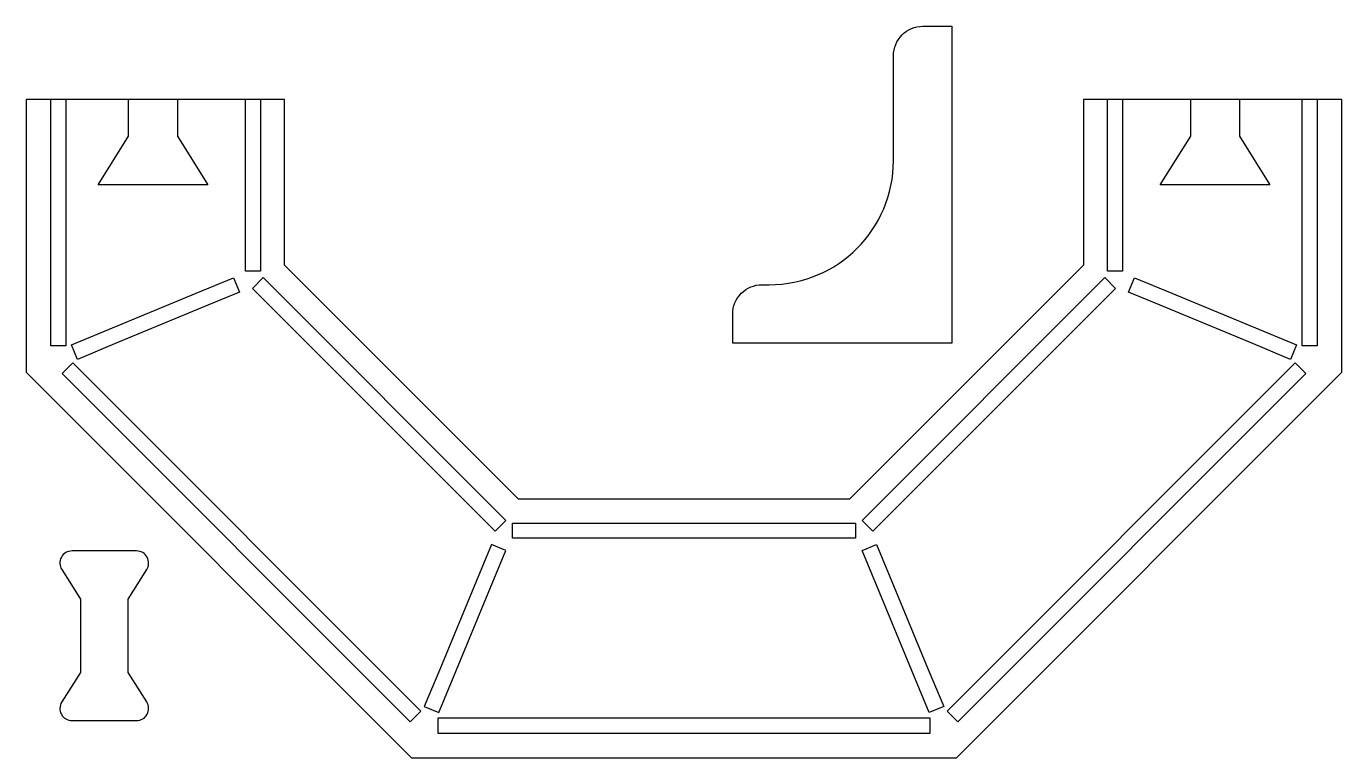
# Model space of a CAD drawing. Extents: x -270 to 270, y 350 to 650.
import ezdxf

# ---------------------------------------------------------------- set-up
doc = ezdxf.new("R2010")
doc.units = 0
doc.layers.get('0').update_dxf_attribs({"linetype": 'continuous'})

# ---------------------------------------------------------------- blocks, each defined once
blk = doc.blocks.new('FUSION002_CS')
at = {"color": 0}
for points in [[(98, 650), (110, 650), (110, 520), (20, 520), (20, 532, -0.414214), (32, 544), (35, 544, 0.414213), (86, 595), (86, 638, -0.414214)], [(-220.54, 372.87), (-228.2, 385), (-228.2, 415), (-220.54, 427.13, 0.590602), (-224.77, 434.8), (-251.23, 434.8, 0.590602), (-255.46, 427.13), (-247.8, 415), (-247.8, 385), (-255.46, 372.87, 0.590602), (-251.23, 365.2), (-224.77, 365.2, 0.590602)]]:
    blk.add_lwpolyline(points, format="xyb", close=True, dxfattribs=at)
for points in [[(-270, 620), (-270, 508.16), (-111.84, 350), (111.84, 350), (270, 508.16), (270, 620), (260, 620), (260, 519), (253.8, 519), (253.8, 620), (228, 620), (228, 605), (240.5, 585), (195.5, 585), (208, 605), (208, 620), (180, 620), (180, 549.57), (173.8, 549.57), (173.8, 620), (164, 620), (164, 552.07), (67.93, 456), (-67.93, 456), (-164, 552.07), (-164, 620), (-173.8, 620), (-173.8, 549.57), (-180, 549.57), (-180, 620), (-208, 620), (-208, 605), (-195.5, 585), (-240.5, 585), (-228, 605), (-228, 620), (-253.8, 620), (-253.8, 519), (-260, 519), (-260, 620)], [(-249.04, 513.38), (-251.48, 519.3), (-236.24, 525.61), (-200.21, 540.53), (-184.96, 546.85), (-182.52, 540.94), (-197.76, 534.62), (-233.79, 519.7)], [(-172.7, 546.91), (-73.09, 447.3), (-77.48, 442.92), (-177.08, 542.52)], [(77.48, 442.92), (73.09, 447.3), (172.7, 546.91), (177.08, 542.52)], [(251.48, 519.3), (249.04, 513.38), (233.79, 519.7), (197.76, 534.62), (182.52, 540.94), (184.96, 546.85), (200.21, 540.53), (236.24, 525.61)], [(-112.43, 364.73), (-108.05, 369.12), (-250.88, 511.95), (-255.27, 507.57)], [(255.27, 507.57), (250.88, 511.95), (108.05, 369.12), (112.43, 364.73)], [(70.43, 440), (-70.43, 440), (-70.43, 446.2), (70.43, 446.2)], [(-73.15, 435.04), (-79.06, 437.48), (-85.38, 422.24), (-100.3, 386.21), (-106.62, 370.96), (-100.7, 368.52), (-94.39, 383.76), (-79.47, 419.79)], [(100.3, 386.21), (106.62, 370.96), (100.7, 368.52), (94.39, 383.76), (79.47, 419.79), (73.15, 435.04), (79.06, 437.48), (85.38, 422.24)], [(-101, 360), (101, 360), (101, 366.2), (-101, 366.2)]]:
    blk.add_lwpolyline(points, close=True, dxfattribs=at)

msp = doc.modelspace()

# ---------------------------------------------------------------- linework, layer by layer
at = {"color": 0}
msp.add_lwpolyline([(-270, 620), (-270, 508.16), (-111.84, 350), (111.84, 350), (270, 508.16), (270, 620), (164, 620), (164, 552.07), (67.93, 456), (-67.93, 456), (-164, 552.07), (-164, 620)], close=True, dxfattribs=at)

# ---------------------------------------------------------------- block references
msp.add_blockref('FUSION002_CS', (0, 0))

doc.saveas('drawing.dxf')
